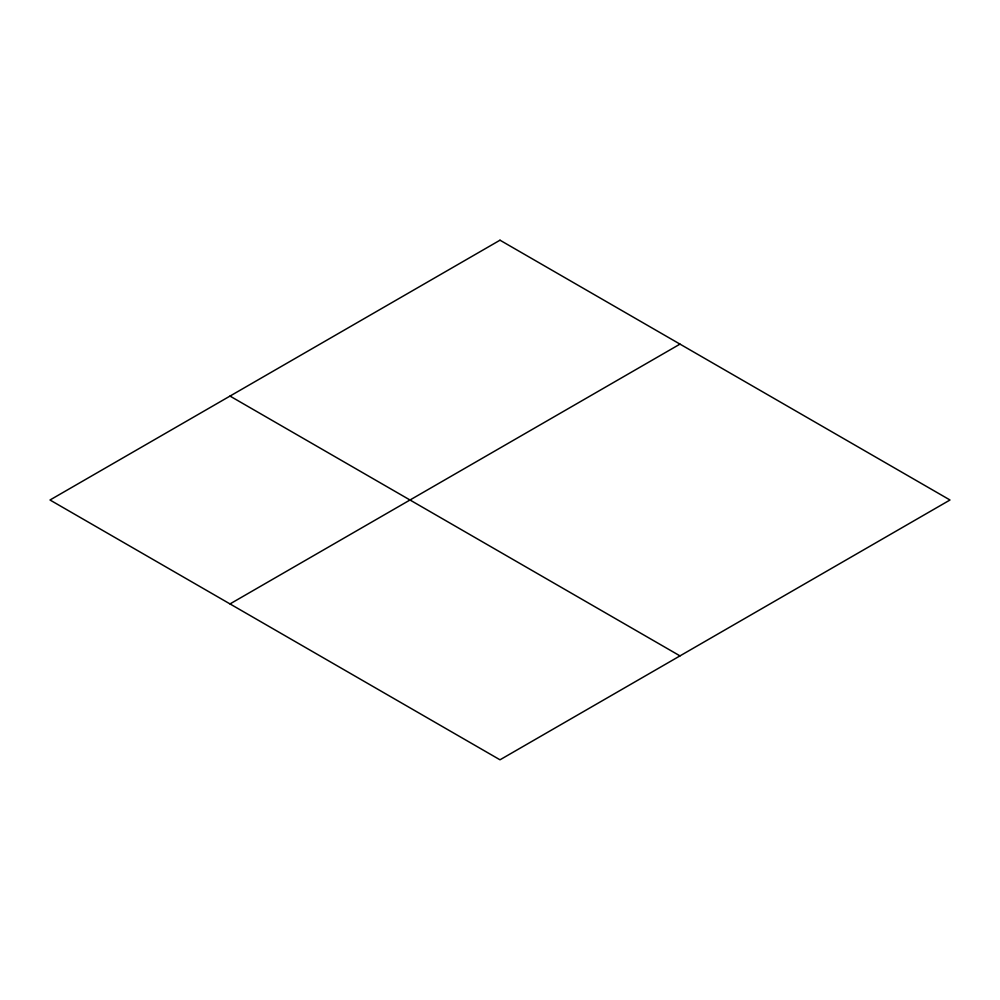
<?xml version="1.0" encoding="UTF-8"?>
<svg xmlns="http://www.w3.org/2000/svg" width="1000" height="1000" viewBox="0 0 1000 1000"><rect width="100%" height="100%" fill="white"/><g stroke="black" fill="none" stroke-linecap="round" stroke-linejoin="round"><path stroke-width="1.5" d="M230 603.925L680 344.113M230 396.075L680 655.888M500 240.2L50 500L500 759.8L950 500L500 240.2"/></g></svg>
